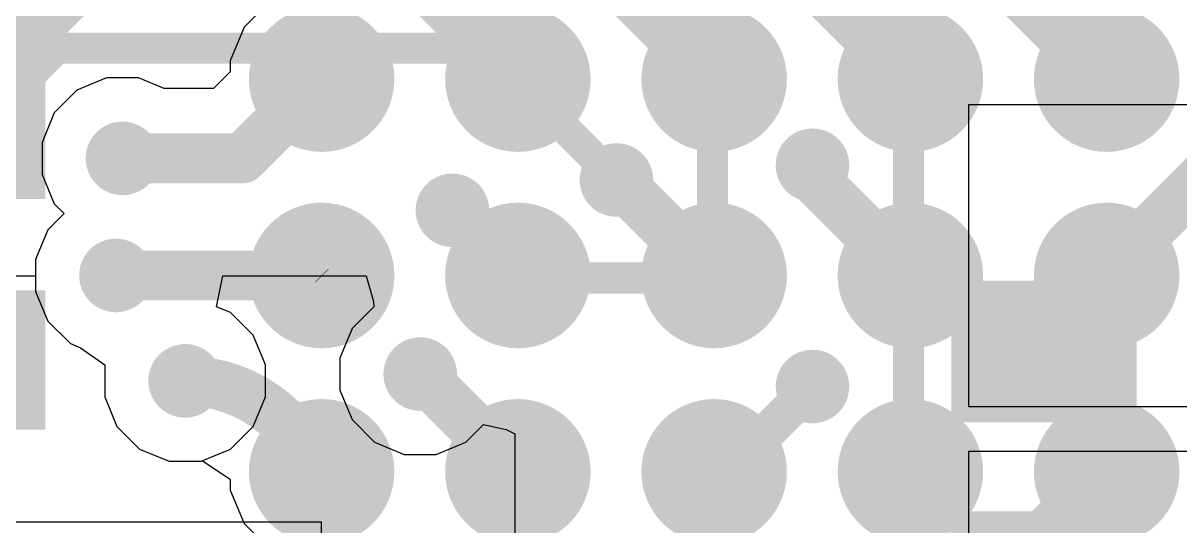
# Model space of a CAD drawing. Header units: millimetres. Extents: x -1.7 to 76.1, y -1.1 to 50.5.
# Drawn here: x 11.61 to 16.326, y 24.445 to 26.493 of the extents above; entities that cross this region are included whole.
import ezdxf

# ---------------------------------------------------------------- set-up
doc = ezdxf.new("R2010")
doc.units = ezdxf.units.MM
for name, color, linetype in [('BottomLayer', 5, 'Continuous'), ('BottomPaste', 16, 'Continuous'), ('BottomSolder', 6, 'Continuous'), ('TopLayer', 1, 'Continuous'), ('TopPaste', 8, 'Continuous'), ('TopSolder', 216, 'Continuous'), ('ViaHoleLayer', 16, 'Continuous')]:
    doc.layers.add(name, color=color, linetype=linetype)

# ---------------------------------------------------------------- blocks, each defined once
blk = doc.blocks.new('C___0402_B_33')
at = {"layer": 'BottomLayer'}
for points in [[(-0.2413, 0.3175), (-0.2412999999999999, -0.3175), (-0.6985, -0.3175), (-0.6985, 0.3175)], [(0.6985, 0.3175), (0.6985, -0.3175), (0.2413, -0.3175), (0.2412999999999999, 0.3175)]]:
    blk.add_hatch(color=5, dxfattribs=at).paths.add_polyline_path(points)
at = {"layer": 'BottomPaste'}
for points in [[(-0.2413, 0.3175), (-0.2412999999999999, -0.3175), (-0.6985, -0.3175), (-0.6985, 0.3175)], [(0.6985, 0.3175), (0.6985, -0.3175), (0.2413, -0.3175), (0.2412999999999999, 0.3175)]]:
    blk.add_hatch(color=16, dxfattribs=at).paths.add_polyline_path(points)
at = {"layer": 'BottomSolder'}
for points in [[(-0.18130012, 0.37749988), (-0.18130012, -0.37749988), (-0.7584998799999999, -0.37749988), (-0.7584998799999999, 0.37749988)], [(0.7584998799999999, 0.37749988), (0.7584998799999999, -0.37749988), (0.18130012, -0.37749988), (0.18130012, 0.37749988)]]:
    blk.add_hatch(color=6, dxfattribs=at).paths.add_polyline_path(points)
blk = doc.blocks.new('R___0402_B_175')
at = {"layer": 'BottomLayer'}
for points in [[(-0.2413, 0.3175), (-0.2412999999999999, -0.3175), (-0.6985, -0.3175), (-0.6985, 0.3175)], [(0.6985, 0.3175), (0.6985, -0.3175), (0.2413, -0.3175), (0.2412999999999999, 0.3175)]]:
    blk.add_hatch(color=5, dxfattribs=at).paths.add_polyline_path(points)
at = {"layer": 'BottomPaste'}
for points in [[(-0.2413, 0.3175), (-0.2412999999999999, -0.3175), (-0.6985, -0.3175), (-0.6985, 0.3175)], [(0.6985, 0.3175), (0.6985, -0.3175), (0.2413, -0.3175), (0.2412999999999999, 0.3175)]]:
    blk.add_hatch(color=16, dxfattribs=at).paths.add_polyline_path(points)
at = {"layer": 'BottomSolder'}
for points in [[(-0.18629884, 0.37250116), (-0.1862988399999999, -0.37250116), (-0.75350116, -0.37250116), (-0.75350116, 0.37250116)], [(0.75350116, 0.37250116), (0.75350116, -0.37250116), (0.18629884, -0.37250116), (0.1862988399999999, 0.37250116)]]:
    blk.add_hatch(color=6, dxfattribs=at).paths.add_polyline_path(points)
blk = doc.blocks.new('196_LFBGA__12_12__217')
at = {"layer": 'TopLayer'}
h = blk.add_hatch(color=1, dxfattribs=at)
edge = h.paths.add_edge_path()
edge.add_arc((-5.19999976, 2.00000108), 0.19499834, 0, 360)
h = blk.add_hatch(color=1, dxfattribs=at)
edge = h.paths.add_edge_path()
edge.add_arc((-4.39999882, 2.00000108), 0.19499834, 0, 360)
h = blk.add_hatch(color=1, dxfattribs=at)
edge = h.paths.add_edge_path()
edge.add_arc((-3.60000042, 2.00000108), 0.19499834, 0, 360)
h = blk.add_hatch(color=1, dxfattribs=at)
edge = h.paths.add_edge_path()
edge.add_arc((-2.79999948, 2.00000108), 0.19499834, 0, 360)
h = blk.add_hatch(color=1, dxfattribs=at)
edge = h.paths.add_edge_path()
edge.add_arc((-2.00000108, 2.00000108), 0.19499834, 0, 360)
h = blk.add_hatch(color=1, dxfattribs=at)
edge = h.paths.add_edge_path()
edge.add_arc((-5.19999976, 1.20000014), 0.19499834, 0, 360)
h = blk.add_hatch(color=1, dxfattribs=at)
edge = h.paths.add_edge_path()
edge.add_arc((-4.39999882, 1.20000014), 0.19499834, 0, 360)
h = blk.add_hatch(color=1, dxfattribs=at)
edge = h.paths.add_edge_path()
edge.add_arc((-3.60000042, 1.20000014), 0.19499834, 0, 360)
h = blk.add_hatch(color=1, dxfattribs=at)
edge = h.paths.add_edge_path()
edge.add_arc((-2.79999948, 1.20000014), 0.19499834, 0, 360)
h = blk.add_hatch(color=1, dxfattribs=at)
edge = h.paths.add_edge_path()
edge.add_arc((-2.00000108, 1.20000014), 0.19499834, 0, 360)
h = blk.add_hatch(color=1, dxfattribs=at)
edge = h.paths.add_edge_path()
edge.add_arc((-5.19999976, 0.3999992), 0.19499834, 0, 360)
h = blk.add_hatch(color=1, dxfattribs=at)
edge = h.paths.add_edge_path()
edge.add_arc((-4.39999882, 0.3999992), 0.19499834, 0, 360)
h = blk.add_hatch(color=1, dxfattribs=at)
edge = h.paths.add_edge_path()
edge.add_arc((-3.60000042, 0.3999992), 0.19499834, 0, 360)
h = blk.add_hatch(color=1, dxfattribs=at)
edge = h.paths.add_edge_path()
edge.add_arc((-2.79999948, 0.3999992), 0.19499834, 0, 360)
h = blk.add_hatch(color=1, dxfattribs=at)
edge = h.paths.add_edge_path()
edge.add_arc((-2.00000108, 0.3999992), 0.19499834, 0, 360)
at = {"layer": 'TopPaste'}
h = blk.add_hatch(color=8, dxfattribs=at)
edge = h.paths.add_edge_path()
edge.add_arc((-5.19999976, 2.00000108), 0.19499834, 0, 360)
h = blk.add_hatch(color=8, dxfattribs=at)
edge = h.paths.add_edge_path()
edge.add_arc((-4.39999882, 2.00000108), 0.19499834, 0, 360)
h = blk.add_hatch(color=8, dxfattribs=at)
edge = h.paths.add_edge_path()
edge.add_arc((-3.60000042, 2.00000108), 0.19499834, 0, 360)
h = blk.add_hatch(color=8, dxfattribs=at)
edge = h.paths.add_edge_path()
edge.add_arc((-2.79999948, 2.00000108), 0.19499834, 0, 360)
h = blk.add_hatch(color=8, dxfattribs=at)
edge = h.paths.add_edge_path()
edge.add_arc((-2.00000108, 2.00000108), 0.19499834, 0, 360)
h = blk.add_hatch(color=8, dxfattribs=at)
edge = h.paths.add_edge_path()
edge.add_arc((-5.19999976, 1.20000014), 0.19499834, 0, 360)
h = blk.add_hatch(color=8, dxfattribs=at)
edge = h.paths.add_edge_path()
edge.add_arc((-4.39999882, 1.20000014), 0.19499834, 0, 360)
h = blk.add_hatch(color=8, dxfattribs=at)
edge = h.paths.add_edge_path()
edge.add_arc((-3.60000042, 1.20000014), 0.19499834, 0, 360)
h = blk.add_hatch(color=8, dxfattribs=at)
edge = h.paths.add_edge_path()
edge.add_arc((-2.79999948, 1.20000014), 0.19499834, 0, 360)
h = blk.add_hatch(color=8, dxfattribs=at)
edge = h.paths.add_edge_path()
edge.add_arc((-2.00000108, 1.20000014), 0.19499834, 0, 360)
h = blk.add_hatch(color=8, dxfattribs=at)
edge = h.paths.add_edge_path()
edge.add_arc((-5.19999976, 0.3999992), 0.19499834, 0, 360)
h = blk.add_hatch(color=8, dxfattribs=at)
edge = h.paths.add_edge_path()
edge.add_arc((-4.39999882, 0.3999992), 0.19499834, 0, 360)
h = blk.add_hatch(color=8, dxfattribs=at)
edge = h.paths.add_edge_path()
edge.add_arc((-3.60000042, 0.3999992), 0.19499834, 0, 360)
h = blk.add_hatch(color=8, dxfattribs=at)
edge = h.paths.add_edge_path()
edge.add_arc((-2.79999948, 0.3999992), 0.19499834, 0, 360)
h = blk.add_hatch(color=8, dxfattribs=at)
edge = h.paths.add_edge_path()
edge.add_arc((-2.00000108, 0.3999992), 0.19499834, 0, 360)
at = {"layer": 'TopSolder'}
h = blk.add_hatch(color=216, dxfattribs=at)
edge = h.paths.add_edge_path()
edge.add_arc((-5.19999976, 2.00000108), 0.29659834, 0, 360)
h = blk.add_hatch(color=216, dxfattribs=at)
edge = h.paths.add_edge_path()
edge.add_arc((-4.39999882, 2.00000108), 0.29659834, 0, 360)
h = blk.add_hatch(color=216, dxfattribs=at)
edge = h.paths.add_edge_path()
edge.add_arc((-3.60000042, 2.00000108), 0.29659834, 0, 360)
h = blk.add_hatch(color=216, dxfattribs=at)
edge = h.paths.add_edge_path()
edge.add_arc((-2.79999948, 2.00000108), 0.29659834, 0, 360)
h = blk.add_hatch(color=216, dxfattribs=at)
edge = h.paths.add_edge_path()
edge.add_arc((-2.00000108, 2.00000108), 0.29659834, 0, 360)
h = blk.add_hatch(color=216, dxfattribs=at)
edge = h.paths.add_edge_path()
edge.add_arc((-5.19999976, 1.20000014), 0.29659834, 0, 360)
h = blk.add_hatch(color=216, dxfattribs=at)
edge = h.paths.add_edge_path()
edge.add_arc((-4.39999882, 1.20000014), 0.29659834, 0, 360)
h = blk.add_hatch(color=216, dxfattribs=at)
edge = h.paths.add_edge_path()
edge.add_arc((-3.60000042, 1.20000014), 0.29659834, 0, 360)
h = blk.add_hatch(color=216, dxfattribs=at)
edge = h.paths.add_edge_path()
edge.add_arc((-2.79999948, 1.20000014), 0.29659834, 0, 360)
h = blk.add_hatch(color=216, dxfattribs=at)
edge = h.paths.add_edge_path()
edge.add_arc((-2.00000108, 1.20000014), 0.29659834, 0, 360)
h = blk.add_hatch(color=216, dxfattribs=at)
edge = h.paths.add_edge_path()
edge.add_arc((-5.19999976, 0.3999992), 0.29659834, 0, 360)
h = blk.add_hatch(color=216, dxfattribs=at)
edge = h.paths.add_edge_path()
edge.add_arc((-4.39999882, 0.3999992), 0.29659834, 0, 360)
h = blk.add_hatch(color=216, dxfattribs=at)
edge = h.paths.add_edge_path()
edge.add_arc((-3.60000042, 0.3999992), 0.29659834, 0, 360)
h = blk.add_hatch(color=216, dxfattribs=at)
edge = h.paths.add_edge_path()
edge.add_arc((-2.79999948, 0.3999992), 0.29659834, 0, 360)
h = blk.add_hatch(color=216, dxfattribs=at)
edge = h.paths.add_edge_path()
edge.add_arc((-2.00000108, 0.3999992), 0.29659834, 0, 360)

msp = doc.modelspace()

# ---------------------------------------------------------------- hatches: boundary and pattern name
at = {"layer": 'BottomLayer'}
h = msp.add_hatch(color=5, dxfattribs=at)
edge = h.paths.add_edge_path()
edge.add_arc((12.01540904, 25.9418582), 0.1499997, 0, 360)
h = msp.add_hatch(color=5, dxfattribs=at)
edge = h.paths.add_edge_path()
edge.add_arc((14.8281009, 25.91379882), 0.1499997, 0, 360)
h = msp.add_hatch(color=5, dxfattribs=at)
edge = h.paths.add_edge_path()
edge.add_arc((14.02900166, 25.85375575999999), 0.1499997, 0, 360)
h = msp.add_hatch(color=5, dxfattribs=at)
edge = h.paths.add_edge_path()
edge.add_arc((13.3604, 25.7302), 0.1499997, 0, 360)
h = msp.add_hatch(color=5, dxfattribs=at)
edge = h.paths.add_edge_path()
edge.add_arc((11.9888, 25.46480048), 0.1499997, 0, 360)
h = msp.add_hatch(color=5, dxfattribs=at)
edge = h.paths.add_edge_path()
edge.add_arc((12.2706003, 25.03540078), 0.1499997, 0, 360)
h = msp.add_hatch(color=5, dxfattribs=at)
edge = h.paths.add_edge_path()
edge.add_arc((13.22900326, 25.06299788), 0.1499997, 0, 360)
h = msp.add_hatch(color=5, dxfattribs=at)
edge = h.paths.add_edge_path()
edge.add_arc((14.8281009, 25.01219788), 0.1499997, 0, 360)
at = {"layer": 'TopLayer'}
h = msp.add_hatch(color=1, dxfattribs=at)
edge = h.paths.add_edge_path()
edge.add_arc((12.01540904, 25.9418582), 0.1499997, 0, 360)
h = msp.add_hatch(color=1, dxfattribs=at)
edge = h.paths.add_edge_path()
edge.add_arc((14.8281009, 25.91379882), 0.1499997, 0, 360)
h = msp.add_hatch(color=1, dxfattribs=at)
edge = h.paths.add_edge_path()
edge.add_arc((14.02900166, 25.85375575999999), 0.1499997, 0, 360)
h = msp.add_hatch(color=1, dxfattribs=at)
edge = h.paths.add_edge_path()
edge.add_arc((13.3604, 25.7302), 0.1499997, 0, 360)
h = msp.add_hatch(color=1, dxfattribs=at)
edge = h.paths.add_edge_path()
edge.add_arc((11.9888, 25.46480048), 0.1499997, 0, 360)
h = msp.add_hatch(color=1, dxfattribs=at)
edge = h.paths.add_edge_path()
edge.add_arc((12.2706003, 25.03540078), 0.1499997, 0, 360)
h = msp.add_hatch(color=1, dxfattribs=at)
edge = h.paths.add_edge_path()
edge.add_arc((13.22900326, 25.06299788), 0.1499997, 0, 360)
h = msp.add_hatch(color=1, dxfattribs=at)
edge = h.paths.add_edge_path()
edge.add_arc((14.8281009, 25.01219788), 0.1499997, 0, 360)
at = {"layer": 'ViaHoleLayer'}
h = msp.add_hatch(color=16, dxfattribs=at)
edge = h.paths.add_edge_path()
edge.add_arc((12.01540904, 25.9418582), 0.0999998, 0, 360)
h = msp.add_hatch(color=16, dxfattribs=at)
edge = h.paths.add_edge_path()
edge.add_arc((14.8281009, 25.91379882), 0.0999998, 0, 360)
h = msp.add_hatch(color=16, dxfattribs=at)
edge = h.paths.add_edge_path()
edge.add_arc((14.02900166, 25.85375575999999), 0.0999998, 0, 360)
h = msp.add_hatch(color=16, dxfattribs=at)
edge = h.paths.add_edge_path()
edge.add_arc((13.3604, 25.7302), 0.0999998, 0, 360)
h = msp.add_hatch(color=16, dxfattribs=at)
edge = h.paths.add_edge_path()
edge.add_arc((11.9888, 25.46480048), 0.0999998, 0, 360)
h = msp.add_hatch(color=16, dxfattribs=at)
edge = h.paths.add_edge_path()
edge.add_arc((12.2706003, 25.03540078), 0.0999998, 0, 360)
h = msp.add_hatch(color=16, dxfattribs=at)
edge = h.paths.add_edge_path()
edge.add_arc((13.22900326, 25.06299788), 0.0999998, 0, 360)
h = msp.add_hatch(color=16, dxfattribs=at)
edge = h.paths.add_edge_path()
edge.add_arc((14.8281009, 25.01219788), 0.0999998, 0, 360)

# ---------------------------------------------------------------- linework, layer by layer
at = {"layer": 'BottomLayer'}
for p, q in [((15.46542754, 24.92958438), (15.46542754, 26.162)), ((15.46542754, 26.162), (16.62635232, 26.162)), ((9.9568, 25.46390132), (11.6610003, 25.46390132)), ((11.6610003, 25.46390132), (11.6610003, 25.39959614)), ((12.39929702, 25.33690132), (12.42455986, 25.46390132)), ((12.42455986, 25.46390132), (13.00842204, 25.46390132)), ((13.00842204, 25.46390132), (13.03837626, 25.35830844)), ((11.6610003, 25.39959614), (11.71090622, 25.27911632)), ((12.45628446, 25.31329456), (12.39929702, 25.33690132)), ((13.03932876, 25.33690132), (12.95110948, 25.24868204)), ((13.03837626, 25.35830844), (13.03932876, 25.33690132)), ((11.71090622, 25.27911632), (11.80311584, 25.1869067)), ((12.54849408, 25.22108494), (12.45628446, 25.31329456)), ((12.95110948, 25.24868204), (12.90120356, 25.12820222)), ((11.80311584, 25.1869067), (11.84362122, 25.17012746)), ((12.5984, 25.10060512), (12.54849408, 25.22108494)), ((11.84362122, 25.17012746), (11.9428006, 25.10060258)), ((11.9428006, 25.10060258), (11.9428006, 24.97019644)), ((12.5984, 24.97019644), (12.5984, 25.10060512)), ((12.90120356, 25.12820222), (12.90120356, 24.99779354)), ((12.90120356, 24.99779354), (12.95110948, 24.87731372)), ((11.9428006, 24.97019644), (11.99270652, 24.84971662)), ((12.54849408, 24.84971662), (12.5984, 24.97019644)), ((21.9964, 24.92958438), (15.46542754, 24.92958438)), ((11.99270652, 24.84971662), (12.08491614, 24.757507)), ((12.45628446, 24.757507), (12.54849408, 24.84971662)), ((12.95110948, 24.87731372), (13.0433191, 24.7851041)), ((13.41468742, 24.7851041), (13.48740254, 24.85781922)), ((13.48740254, 24.85781922), (13.57958422, 24.83780656)), ((13.57958422, 24.83780656), (13.61440254, 24.81888356)), ((13.61440254, 24.81888356), (13.61440254, 19.7866)), ((12.08491614, 24.757507), (12.20539596, 24.70760108)), ((12.33580464, 24.70760108), (12.45628446, 24.757507)), ((13.0433191, 24.7851041), (13.16379892, 24.73519818)), ((13.2942076, 24.73519818), (13.41468742, 24.7851041)), ((13.16379892, 24.73519818), (13.2942076, 24.73519818)), ((15.46542754, 23.8443008), (15.46542754, 24.74830204)), ((15.46542754, 24.74830204), (22.16418986, 24.74830204)), ((12.20539596, 24.70760108), (12.33580464, 24.70760108)), ((12.827, 24.4602), (11.55480036, 24.4602)), ((12.827, 19.62333134), (12.827, 24.4602))]:
    msp.add_line(p, q, dxfattribs=at)
at = {"layer": 'BottomLayer', "const_width": 0.127}
for points in [[(15.2194006, 23.30092114), (15.2194006, 27.09158158)], [(14.42030136, 25.69167582), (14.42030136, 26.8250797)], [(11.4173, 26.0604), (11.7475, 26.3906)], [(11.7475, 26.3906), (13.49215742, 26.3906)], [(13.49215742, 26.3906), (14.02900166, 25.85375575999999)], [(13.3604, 25.7302), (13.63630242, 25.45429758)], [(14.18292312, 25.45429758), (14.42030136, 25.69167582)], [(13.63630242, 25.45429758), (14.18292312, 25.45429758)]]:
    msp.add_lwpolyline(points, dxfattribs=at)
at = {"layer": 'BottomLayer', "const_width": 0.0635}
for points in [[(11.71575, 26.3906, 1), (11.77925, 26.3906, 1)], [(11.71575, 26.3906, 1), (11.77925, 26.3906, 1)], [(13.46040742, 26.3906, 1), (13.52390742, 26.3906, 1)], [(13.46040742, 26.3906, 1), (13.52390742, 26.3906, 1)], [(13.99725166, 25.85375575999999, 1), (14.06075166, 25.85375575999999, 1)], [(13.32865, 25.7302, 1), (13.39215, 25.7302, 1)], [(14.38855136, 25.69167582, 1), (14.45205136, 25.69167582, 1)], [(14.38855136, 25.69167582, 1), (14.45205136, 25.69167582, 1)], [(13.60455242, 25.45429758, 1), (13.66805242, 25.45429758, 1)], [(13.60455242, 25.45429758, 1), (13.66805242, 25.45429758, 1)], [(14.15117312, 25.45429758, 1), (14.21467312, 25.45429758, 1)], [(14.15117312, 25.45429758, 1), (14.21467312, 25.45429758, 1)]]:
    msp.add_lwpolyline(points, format="xyb", close=True, dxfattribs=at)
at = {"layer": 'TopLayer'}
for p, q in [((12.6160276, 26.58084346), (12.51115862, 26.47597448)), ((12.51115862, 26.47597448), (12.45440232, 26.33895418)), ((12.45440232, 26.33895418), (12.45440232, 26.29487756)), ((11.9502047, 26.2696579), (11.82972488, 26.21975198)), ((12.08061338, 26.2696579), (11.9502047, 26.2696579)), ((12.1848626, 26.22647536), (12.08061338, 26.2696579)), ((12.45440232, 26.29487756), (12.38600012, 26.22647536)), ((11.82972488, 26.21975198), (11.73751526, 26.12754236)), ((12.38600012, 26.22647536), (12.1848626, 26.22647536)), ((11.73751526, 26.12754236), (11.68760934, 26.00706254)), ((11.68760934, 26.00706254), (11.68760934, 25.87665386)), ((11.68760934, 25.87665386), (11.73751526, 25.75617404)), ((11.73751526, 25.75617404), (11.77705544, 25.71663386)), ((11.77705544, 25.71663386), (11.71090622, 25.65048464)), ((11.71090622, 25.65048464), (11.6610003, 25.53000481999999)), ((11.6610003, 25.53000481999999), (11.6610003, 25.39959614)), ((11.6610003, 25.39959614), (11.71090622, 25.27911632)), ((11.71090622, 25.27911632), (11.80311584, 25.1869067)), ((11.80311584, 25.1869067), (11.84362122, 25.17012746)), ((11.84362122, 25.17012746), (11.9428006, 25.10060258)), ((11.9428006, 25.10060258), (11.9428006, 24.97019644)), ((11.9428006, 24.97019644), (11.99270652, 24.84971662)), ((11.99270652, 24.84971662), (12.08491614, 24.757507)), ((12.08491614, 24.757507), (12.20539596, 24.70760108)), ((12.33580464, 24.70760108), (12.34127326, 24.70986676)), ((12.34127326, 24.70986676), (12.45440232, 24.63427636)), ((12.20539596, 24.70760108), (12.33580464, 24.70760108)), ((12.45440232, 24.63427636), (12.45440232, 24.59064678)), ((12.45440232, 24.59064678), (12.51115862, 24.45362648)), ((12.51115862, 24.45362648), (12.6160276, 24.3487575))]:
    msp.add_line(p, q, dxfattribs=at)
for points, const_width in [([(11.50269734, 26.31089734), (11.83530018, 26.64350018)], 0.2032), ([(13.22900326, 26.66299975999999), (13.62900246, 26.26300056)], 0.2032), ([(14.03065012, 26.66134876), (14.4272, 26.26479888)], 0.2032), ([(14.82855556, 26.66299975999999), (15.2267539, 26.26480141999999)], 0.2032), ([(15.61985446, 26.66299975999999), (16.01870304, 26.26415118)], 0.2032), ([(12.5040009, 25.94160166), (12.82720066, 26.26480141999999)], 0.2032), ([(15.2267539, 26.26480141999999), (15.22720094, 26.26480141999999)], 0.2032), ([(16.01870304, 26.26415118), (16.0290002, 26.26415118)], 0.2032), ([(16.02580234, 25.47335266), (16.8172511, 26.26480141999999)], 0.2032), ([(12.01540904, 25.9418582), (12.01566558, 25.94160166)], 0.2032), ([(12.01566558, 25.94160166), (12.5040009, 25.94160166)], 0.2032), ([(14.02900166, 25.85375575999999), (14.03362446, 25.85375575999999)], 0.2032), ([(14.03362446, 25.85375575999999), (14.42438314, 25.46299708)], 0.2032), ([(14.8281009, 25.86299882), (14.82855556, 25.86299882)], 0.2032), ([(14.82855556, 25.86299882), (15.2267539, 25.46480048)], 0.2032), ([(13.3604, 25.7302), (13.36110358, 25.7302)], 0.2032), ([(13.36110358, 25.7302), (13.62650564, 25.46479794)], 0.2032), ([(11.9888, 25.46480048), (12.82720066, 25.46480048)], 0.2032), ([(13.62650564, 25.46479794), (13.6272016, 25.46479794)], 0.2032), ([(14.42438314, 25.46299708), (14.42900086, 25.46299708)], 0.2032), ([(15.2267539, 25.46480048), (15.22720094, 25.46480048)], 0.2032), ([(12.82720066, 25.46480048), (12.82900152, 25.46299962)], 0.0762), ([(13.22900326, 25.06299788), (13.6272016, 24.66479954)], 0.2032), ([(14.51853332, 24.7026303), (14.8281009, 25.01219788)], 0.1524), ([(12.6721108, 24.8690892), (12.8524, 24.6888)], 0.2032), ([(14.51851046, 24.70260744), (14.51853332, 24.7026303)], 0.1524), ([(15.62720014, 24.26480034), (16.02719934, 24.66479954)], 0.2032)]:
    msp.add_lwpolyline(points, dxfattribs=dict(at, const_width=const_width))
for points, const_width in [([(12.77640066, 26.26480141999999, 1), (12.87800066, 26.26480141999999, 1)], 0.1016), ([(13.57820246, 26.26300056, 1), (13.67980246, 26.26300056, 1)], 0.1016), ([(14.3764, 26.26479888, 1), (14.478, 26.26479888, 1)], 0.1016), ([(15.1759539, 26.26480141999999, 1), (15.2775539, 26.26480141999999, 1)], 0.1016), ([(15.1759539, 26.26480141999999, 1), (15.2775539, 26.26480141999999, 1)], 0.1016), ([(15.17640094, 26.26480141999999, 1), (15.27800094, 26.26480141999999, 1)], 0.1016), ([(15.96790304, 26.26415118, 1), (16.06950304, 26.26415118, 1)], 0.1016), ([(15.96790304, 26.26415118, 1), (16.06950304, 26.26415118, 1)], 0.1016), ([(15.9782002, 26.26415118, 1), (16.0798002, 26.26415118, 1)], 0.1016), ([(11.96460904, 25.9418582, 1), (12.06620904, 25.9418582, 1)], 0.1016), ([(11.96486558, 25.94160166, 1), (12.06646558, 25.94160166, 1)], 0.1016), ([(11.96486558, 25.94160166, 1), (12.06646558, 25.94160166, 1)], 0.1016), ([(12.4532009, 25.94160166, 1), (12.5548009, 25.94160166, 1)], 0.1016), ([(12.4532009, 25.94160166, 1), (12.5548009, 25.94160166, 1)], 0.1016), ([(13.97820166, 25.85375575999999, 1), (14.07980166, 25.85375575999999, 1)], 0.1016), ([(13.98282446, 25.85375575999999, 1), (14.08442446, 25.85375575999999, 1)], 0.1016), ([(13.98282446, 25.85375575999999, 1), (14.08442446, 25.85375575999999, 1)], 0.1016), ([(14.7773009, 25.86299882, 1), (14.8789009, 25.86299882, 1)], 0.1016), ([(14.77775556, 25.86299882, 1), (14.87935556, 25.86299882, 1)], 0.1016), ([(14.77775556, 25.86299882, 1), (14.87935556, 25.86299882, 1)], 0.1016), ([(13.3096, 25.7302, 1), (13.4112, 25.7302, 1)], 0.1016), ([(13.31030358, 25.7302, 1), (13.41190358, 25.7302, 1)], 0.1016), ([(13.31030358, 25.7302, 1), (13.41190358, 25.7302, 1)], 0.1016), ([(11.938, 25.46480048, 1), (12.0396, 25.46480048, 1)], 0.1016), ([(12.77640066, 25.46480048, 1), (12.87800066, 25.46480048, 1)], 0.1016), ([(13.57570564, 25.46479794, 1), (13.67730564, 25.46479794, 1)], 0.1016), ([(13.57570564, 25.46479794, 1), (13.67730564, 25.46479794, 1)], 0.1016), ([(13.5764016, 25.46479794, 1), (13.6780016, 25.46479794, 1)], 0.1016), ([(14.37358314, 25.46299708, 1), (14.47518314, 25.46299708, 1)], 0.1016), ([(14.37358314, 25.46299708, 1), (14.47518314, 25.46299708, 1)], 0.1016), ([(14.37820086, 25.46299708, 1), (14.47980086, 25.46299708, 1)], 0.1016), ([(15.1759539, 25.46480048, 1), (15.2775539, 25.46480048, 1)], 0.1016), ([(15.1759539, 25.46480048, 1), (15.2775539, 25.46480048, 1)], 0.1016), ([(15.17640094, 25.46480048, 1), (15.27800094, 25.46480048, 1)], 0.1016), ([(15.97500234, 25.47335266, 1), (16.07660234, 25.47335266, 1)], 0.1016), ([(12.80815066, 25.46480048, 1), (12.84625066, 25.46480048, 1)], 0.0381), ([(12.80995152, 25.46299962, 1), (12.84805152, 25.46299962, 1)], 0.0381), ([(12.2198003, 25.03540078, 1), (12.3214003, 25.03540078, 1)], 0.1016), ([(13.17820326, 25.06299788, 1), (13.27980326, 25.06299788, 1)], 0.1016), ([(14.7900009, 25.01219788, 1), (14.8662009, 25.01219788, 1)], 0.0762), ([(12.45832916, 24.98287104, 1), (12.55992916, 24.98287104, 1)], 0.1016), ([(12.45832916, 24.98287104, 1), (12.55992916, 24.98287104, 1)], 0.1016), ([(12.62130826, 24.8690892, 1), (12.72290826, 24.8690892, 1)], 0.1016), ([(12.6213108, 24.8690892, 1), (12.7229108, 24.8690892, 1)], 0.1016), ([(12.8016, 24.6888, 1), (12.9032, 24.6888, 1)], 0.1016), ([(13.5764016, 24.66479954, 1), (13.6780016, 24.66479954, 1)], 0.1016), ([(14.48041046, 24.70260744, 1), (14.55661046, 24.70260744, 1)], 0.0762), ([(14.48041046, 24.70260744, 1), (14.55661046, 24.70260744, 1)], 0.0762), ([(14.48041046, 24.70260744, 1), (14.55661046, 24.70260744, 1)], 0.0762), ([(14.48043332, 24.7026303, 1), (14.55663332, 24.7026303, 1)], 0.0762), ([(14.48043332, 24.7026303, 1), (14.55663332, 24.7026303, 1)], 0.0762), ([(14.48043586, 24.7026303, 1), (14.55663586, 24.7026303, 1)], 0.0762), ([(15.97639934, 24.66479954, 1), (16.07799934, 24.66479954, 1)], 0.1016), ([(14.3891, 24.66479954, 1), (14.4653, 24.66479954, 1)], 0.0762)]:
    msp.add_lwpolyline(points, format="xyb", close=True, dxfattribs=dict(at, const_width=const_width))
for points, const_width in [([(12.2706003, 25.03540078, -0.108809885558526), (12.50912916, 24.98287104)], 0.2032), ([(12.50912916, 24.98287104, -0.08819365090237151), (12.67210826, 24.8690892)], 0.2032), ([(14.51851046, 24.70260744, -0.1988468203432191), (14.4272, 24.66479954)], 0.1524), ([(14.51853586, 24.7026303, -6.305309171524173e-05), (14.51851046, 24.70260744)], 0.1524)]:
    msp.add_lwpolyline(points, format="xyb", dxfattribs=dict(at, const_width=const_width))

# ---------------------------------------------------------------- block references
msp.add_blockref('196_LFBGA__12_12__217', (18.02720042, 24.26480034))
for name, p, rotation in [('R___0402_B_175', (11.3284, 25.5905), 90), ('C___0402_B_33', (15.77180234, 24.68480204), 270)]:
    msp.add_blockref(name, p, dxfattribs=dict(rotation=rotation))

doc.saveas('drawing.dxf')
